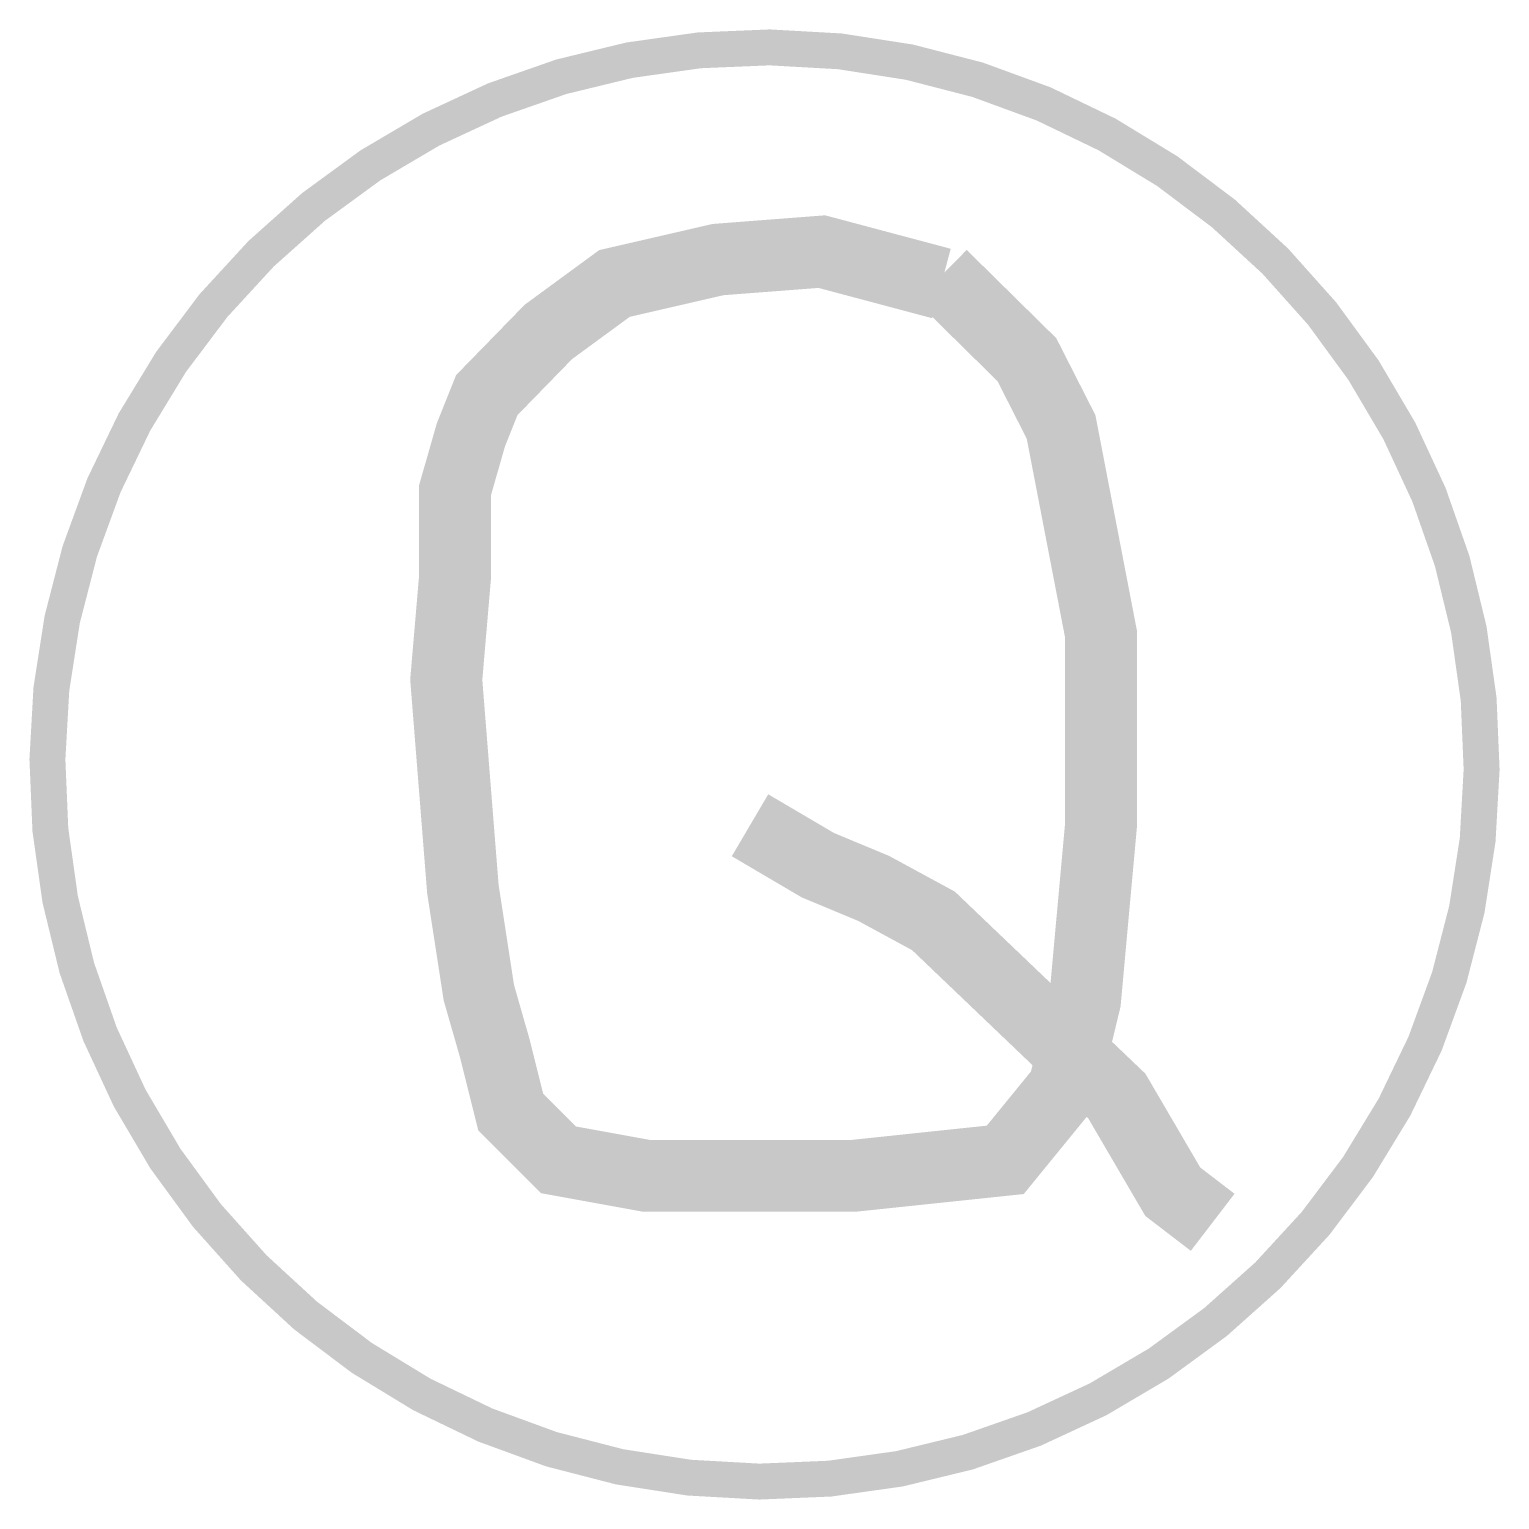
# Model space of a CAD drawing. Extents: x 0 to 3.06, y 0.01 to 3.07.
import ezdxf

# ---------------------------------------------------------------- set-up
doc = ezdxf.new("R2010")
doc.units = 0
doc.header["$MEASUREMENT"] = 0
doc.layers.get('0').update_dxf_attribs({"linetype": 'CONTINUOUS'})

msp = doc.modelspace()

# ---------------------------------------------------------------- linework, layer by layer
at = {"const_width": 0.075}
msp.add_lwpolyline([(1.5186, 0.043, 1), (1.5399, 3.0359, 1), (1.5186, 0.043, 0.003552)], format="xyb", dxfattribs=at)
at = {"const_width": 0.15}
for points in [[(1.8985, 2.5432), (1.6488, 2.6097), (1.4324, 2.5931), (1.2161, 2.5432), (1.0783, 2.4422), (0.9498, 2.3104), (0.9165, 2.2273), (0.8832, 2.1109), (0.8832, 1.928), (0.8651, 1.7164), (0.8998, 1.2796), (0.9331, 1.0635), (0.9664, 0.9471), (0.9997, 0.8141), (1.0996, 0.7144), (1.2826, 0.6811), (1.5157, 0.6811), (1.7154, 0.6811), (2.0316, 0.7144), (2.1543, 0.8648), (2.1981, 1.0469), (2.2314, 1.4126), (2.2314, 1.8117), (2.1481, 2.2439), (2.0768, 2.3842), (1.8985, 2.5598)], [(1.499, 1.4126), (1.6406, 1.3293), (1.7569, 1.2809), (1.8818, 1.2131), (2.2646, 0.8474), (2.3812, 0.6479), (2.3812, 0.6479), (2.4645, 0.5841)]]:
    msp.add_lwpolyline(points, dxfattribs=at)

doc.saveas('drawing.dxf')
